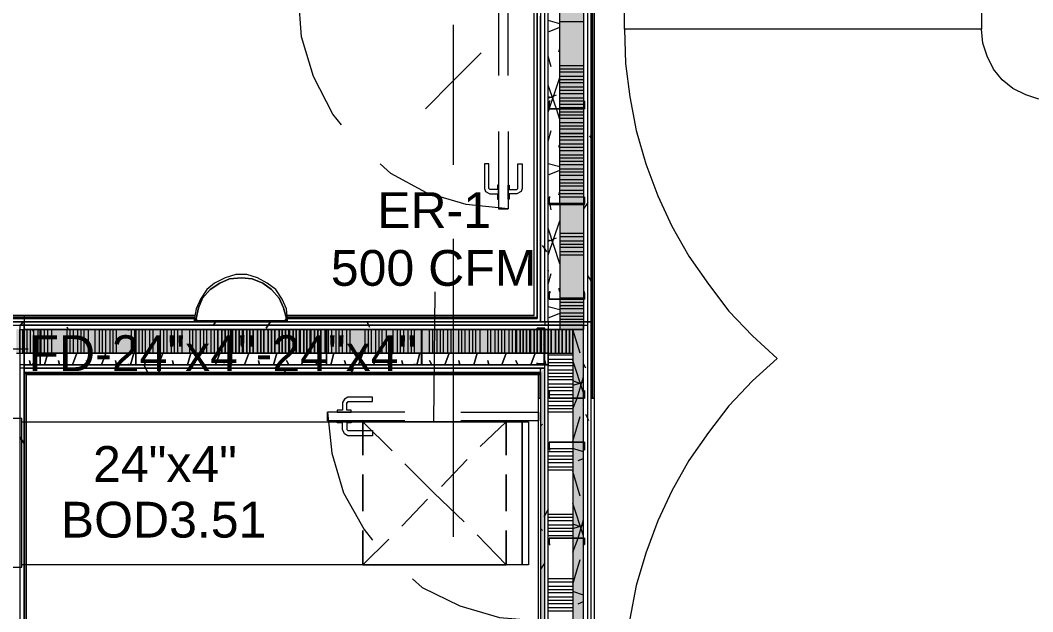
# Model space of a CAD drawing. Header units: metres. Extents: x 98 to 337, y -7 to 53.
# Drawn here: x 115.287 to 119.598, y 27.149 to 29.668 of the extents above; entities that cross this region are included whole.
import ezdxf

# ---------------------------------------------------------------- set-up
doc = ezdxf.new("R2010")
doc.units = ezdxf.units.M
doc.layers.add('HVAC - Ductos', color=5, linetype='Continuous', lineweight=0)
doc.layers.add('PDF_Text', color=7, linetype='Continuous', lineweight=0)
doc.layers.add('PDF_Geometry', color=7, linetype='Continuous', lineweight=0, true_color=0xaaaaaa)
doc.layers.add('PDF_Solid Fills', color=7, linetype='Continuous', lineweight=0, true_color=0xffffff)
doc.styles.add('PDF Helvetica', font='')
doc.styles.get('PDF Helvetica').set_extended_font_data('Helvetica')

msp = doc.modelspace()

# ---------------------------------------------------------------- hatches: boundary and pattern name
at = {"layer": 'PDF_Solid Fills', "lineweight": 0, "transparency": 33554559}
h = msp.add_hatch(color=256, dxfattribs=at)
h.paths.add_polyline_path([(117.6853, 28.8877), (117.6853, 29.9553), (117.5845, 29.9553), (117.5845, 28.8877)])
h.paths.add_polyline_path([(117.6853, 28.8831), (117.5845, 28.8831), (117.5845, 28.3517), (117.6853, 28.3517)])
h = msp.add_hatch(color=256, dxfattribs=at)
h.paths.add_polyline_path([(117.5158, 28.2508), (117.5158, 28.3516), (115.2707, 28.3516), (115.2707, 28.2508), (116.9935, 28.2554), (116.9981, 28.2554)])
h.paths.add_polyline_path([(117.5204, 28.2508), (117.6395, 28.2508), (117.6395, 28.3516), (117.5204, 28.3516)])
h = msp.add_hatch(color=256, dxfattribs=at)
h.paths.add_polyline_path([(117.5158, 28.2508), (117.5158, 28.3516), (115.3029, 28.3516), (115.3029, 28.2508)])
h.paths.add_polyline_path([(117.6395, 28.2508), (117.6395, 28.3516), (117.5204, 28.3516), (117.5204, 28.2508)])
h = msp.add_hatch(color=256, dxfattribs=at)
h.paths.add_polyline_path([(117.6395, 25.8409), (117.6853, 25.8409), (117.6853, 28.3516), (117.6395, 28.3516)])
h.paths.add_polyline_path([(117.6395, 25.5339), (117.6853, 25.5339), (117.6853, 25.8363), (117.6395, 25.8363)])
msp.add_hatch(color=256, dxfattribs=at).paths.add_polyline_path([(117.5067, 28.1776), (117.5158, 28.1867), (117.5021, 28.1867), (117.5021, 25.6164), (117.5204, 25.6164), (117.5204, 28.1821), (117.5158, 28.1821), (117.5067, 28.173)])

# ---------------------------------------------------------------- linework, layer by layer
at = {"layer": 'HVAC - Ductos', "lineweight": 0}
for points in [[(117.8594, 29.6299), (117.8594, 36.7407), (119.3805, 36.7407), (119.3805, 29.6299)], [(115.2937, 27.3391), (115.2937, 27.9713), (115.147, 27.9713), (115.147, 27.3391)], [(117.4242, 27.3483), (115.2937, 27.3483), (115.2937, 27.9576), (117.4242, 27.9576)], [(116.746, 27.9576), (117.3554, 27.9576)], [(116.746, 27.5774), (116.746, 27.7331)], [(117.3554, 27.7331), (117.3554, 27.5774)], [(117.3554, 27.3483), (116.746, 27.3483)]]:
    msp.add_lwpolyline(points, close=True, dxfattribs=at)
for points in [[(119.6234, 29.3321), (119.5684, 29.3504), (119.5134, 29.378), (119.4676, 29.4146), (119.431, 29.4604), (119.4034, 29.5154), (119.3851, 29.5704), (119.3805, 29.6299), (117.8594, 29.6299), (117.864, 29.4833), (117.8823, 29.3413), (117.9098, 29.1992), (117.951, 29.0572), (118.0014, 28.9198), (118.061, 28.7915), (118.1343, 28.6632), (118.2168, 28.5441), (118.3038, 28.4295), (118.4046, 28.3242), (118.51, 28.228), (118.4046, 28.1318), (118.3038, 28.0264), (118.2168, 27.9118), (118.1343, 27.7927), (118.061, 27.6644), (118.0014, 27.5361), (117.951, 27.3987), (117.9098, 27.2612), (117.8823, 27.1192)], [(117.3554, 27.9576), (116.746, 27.9576)], [(116.8698, 27.8339), (116.746, 27.9576), (116.746, 27.8156)], [(116.8927, 27.9576), (116.746, 27.9576)], [(116.9705, 27.9576), (117.1309, 27.9576)], [(117.1309, 27.9576), (116.9705, 27.9576)], [(117.2088, 27.9576), (117.3554, 27.9576), (117.2455, 27.8523)], [(117.2088, 27.9576), (117.3554, 27.9576), (117.2455, 27.8523)], [(117.3554, 27.8156), (117.3554, 27.9576)], [(117.0485, 27.6552), (116.9247, 27.7789)], [(117.1905, 27.7973), (117.0805, 27.6827)], [(117.1905, 27.7973), (117.0805, 27.6827)], [(116.746, 27.7331), (116.746, 27.5774)], [(117.3554, 27.5774), (117.3554, 27.7331)], [(117.0485, 27.6552), (117.1767, 27.5315)], [(117.0209, 27.6278), (116.911, 27.5132)], [(117.0209, 27.6278), (116.911, 27.5132)], [(116.856, 27.4582), (116.746, 27.3483), (116.746, 27.4949)], [(117.2318, 27.4766), (117.3554, 27.3483), (117.3554, 27.4949), (117.3554, 27.3483), (117.2088, 27.3483)], [(116.746, 27.3483), (117.3554, 27.3483)], [(116.746, 27.3483), (116.8927, 27.3483)], [(117.1309, 27.3483), (116.9705, 27.3483)], [(116.9705, 27.3483), (117.1309, 27.3483)]]:
    msp.add_lwpolyline(points, dxfattribs=at)
at = {"layer": 'PDF_Geometry', "lineweight": 0}
for points in [[(119.6967, 35.6045), (117.7174, 35.6045), (116.8331, 35.6045), (108.8472, 35.6045), (108.8472, 35.3846), (116.8331, 35.3846), (117.5021, 35.3846), (117.5021, 34.7477), (117.5021, 33.5381), (115.8985, 33.5381), (115.8985, 33.3182), (115.8985, 29.9873), (115.8985, 29.772), (117.5021, 29.772), (117.5021, 28.3837), (115.3029, 28.3837), (107.2253, 28.3837), (107.2253, 33.2082), (107.0099, 33.2082), (107.0099, 32.8188), (107.0099, 32.7272), (107.0099, 30.7341)], [(117.7036, 28.3837), (117.7036, 29.9736), (117.6853, 29.9736), (117.5021, 29.9736), (116.1, 29.9736), (116.1, 29.9873), (116.1, 33.3182), (116.1, 33.3228), (116.1, 33.3365), (117.5021, 33.3365), (117.6853, 33.3365), (117.7036, 33.3365), (117.7036, 34.7477), (117.7036, 35.3846), (117.7036, 35.5724), (117.7036, 35.5861), (116.8331, 35.5861), (108.8472, 35.5861)], [(117.7174, 29.8865), (117.7174, 28.3837), (117.7174, 29.9873), (117.7036, 29.9873), (117.5021, 29.9873), (117.7036, 29.9873)], [(117.7265, 28.0584), (117.7219, 28.0584), (117.7219, 28.3837), (117.7219, 28.0584), (117.7219, 28.3837), (117.7219, 29.8865), (117.7219, 28.3837), (117.7219, 29.9919), (117.7265, 29.9965), (117.7311, 30.001), (117.7311, 28.3837), (117.7311, 30.001), (117.7219, 30.001), (117.7311, 30.001), (117.7265, 29.9965), (117.7219, 29.9919), (117.7265, 29.9965), (117.7311, 30.001), (117.7219, 30.001), (117.7311, 30.001)], [(117.5845, 28.8877), (117.5845, 29.2909), (117.5845, 29.6987), (117.5845, 29.8544), (117.5341, 29.8544), (117.5204, 29.8544), (117.5021, 29.8544)], [(117.5341, 28.3837), (117.5341, 29.804)], [(115.3029, 28.4112), (116.0313, 28.4112), (115.3029, 28.4112), (113.3327, 28.4112), (115.3029, 28.4112), (115.3029, 28.4067), (115.3029, 28.4021), (115.3029, 28.3975), (109.255, 28.3975), (115.3029, 28.3975), (116.0267, 28.3975), (115.3029, 28.3975), (116.0267, 28.3975), (115.3029, 28.3975), (116.0267, 28.3975), (115.3029, 28.3975), (116.0267, 28.3975), (115.3029, 28.3975), (116.0267, 28.3975), (115.3029, 28.3975), (116.0267, 28.3975), (115.3029, 28.3975), (115.3029, 28.3837), (117.5021, 28.3837), (117.5204, 28.3837), (117.5204, 29.7903)], [(117.4745, 28.4112), (116.4253, 28.4112), (117.4745, 28.4112), (117.4745, 29.7445), (117.4791, 29.7491), (117.4837, 29.7536), (117.4883, 29.7536), (117.4883, 29.7582), (117.4883, 28.3975), (117.4883, 29.7582), (117.5021, 29.772), (117.5021, 28.3837), (117.5021, 29.685)], [(117.4883, 28.3975), (116.4253, 28.3975), (117.4883, 28.3975), (116.4253, 28.3975), (117.4883, 28.3975), (116.4253, 28.3975), (117.4883, 28.3975), (116.4253, 28.3975), (117.4883, 28.3975), (116.4253, 28.3975), (117.4883, 28.3975), (117.4883, 29.7582), (117.5021, 29.772)], [(116.6544, 29.2222), (116.6178, 29.268), (116.5353, 29.4283), (116.4849, 29.5979), (116.4711, 29.772)], [(117.3646, 29.4329), (117.3646, 29.7628), (117.3234, 29.7628), (117.3234, 29.4329)], [(117.5845, 29.6529), (117.5341, 29.6666)], [(117.6853, 29.662), (117.5845, 29.662)], [(117.6853, 29.6987), (117.6853, 29.2909), (117.6853, 28.8877)], [(117.1309, 29.6483), (117.1309, 29.4101), (117.1309, 29.1718)], [(117.5387, 29.6207), (117.5845, 29.6391)], [(117.5799, 29.5337), (117.5845, 29.5475)], [(117.25, 29.5291), (117.1309, 29.4101), (117.0118, 29.2909)], [(117.5479, 29.4696), (117.5341, 29.5154)], [(117.6853, 29.4741), (117.5845, 29.4741)], [(117.6853, 29.4604), (117.5845, 29.4604)], [(117.6853, 29.4467), (117.5845, 29.4467)], [(117.5341, 29.2772), (117.5845, 29.4238)], [(117.6853, 29.4283), (117.5845, 29.4283)], [(117.6853, 29.4146), (117.5845, 29.4146)], [(117.1309, 29.3688), (117.1309, 29.0527)], [(117.5845, 29.2451), (117.5707, 29.2909), (117.5341, 29.3917)], [(117.6853, 29.4009), (117.5845, 29.4009)], [(117.6853, 29.3825), (117.5845, 29.3825)], [(117.6853, 29.3688), (117.5845, 29.3688)], [(117.5341, 29.3367), (117.5707, 29.3504)], [(117.557, 29.3367), (117.5341, 29.3413)], [(117.5387, 29.3138), (117.5387, 29.3184)], [(117.6853, 29.355), (117.5845, 29.355)], [(117.6853, 29.3367), (117.5845, 29.3367)], [(117.6853, 29.323), (117.5845, 29.323)], [(117.6853, 29.3092), (117.5845, 29.3092)], [(117.6853, 29.2954), (117.5845, 29.2954)], [(117.6853, 29.2772), (117.5845, 29.2772)], [(117.6853, 29.2634), (117.5845, 29.2634)], [(117.6853, 29.2496), (117.5845, 29.2496)], [(117.6853, 29.2314), (117.5845, 29.2314)], [(117.3646, 29.1947), (117.3646, 28.8648), (117.1859, 28.8831), (117.0164, 28.9335), (116.8652, 29.016), (116.8194, 29.0572)], [(117.3234, 29.1947), (117.3234, 28.8648), (117.3646, 28.8648)], [(117.5341, 29.1534), (117.5479, 29.1992)], [(117.6853, 29.2176), (117.5845, 29.2176)], [(117.6853, 29.2038), (117.5845, 29.2038)], [(117.6853, 29.1718), (117.5845, 29.1718)], [(117.6853, 29.158), (117.5845, 29.158)], [(117.7174, 29.1672), (117.7128, 29.1763)], [(117.5845, 29.1214), (117.5799, 29.1352)], [(117.6853, 29.1397), (117.5845, 29.1397)], [(117.6853, 29.126), (117.5845, 29.126)], [(117.6853, 29.1122), (117.5845, 29.1122)], [(117.6853, 29.0939), (117.5845, 29.0939)], [(117.6853, 29.0801), (117.5845, 29.0801)], [(117.6853, 29.0664), (117.5845, 29.0664)], [(117.5845, 29.0435), (117.5341, 29.0572)], [(117.5387, 29.0114), (117.5845, 29.0297)], [(117.6853, 29.0527), (117.5845, 29.0527)], [(117.6853, 29.0343), (117.5845, 29.0343)], [(117.6853, 29.0205), (117.5845, 29.0205)], [(117.6853, 29.0069), (117.5845, 29.0069)], [(117.6853, 28.9885), (117.5845, 28.9885)], [(117.6853, 28.9747), (117.5845, 28.9747)], [(117.5799, 28.9243), (117.5845, 28.9381)], [(117.6853, 28.961), (117.5845, 28.961)], [(117.6853, 28.9427), (117.5845, 28.9427)], [(117.5387, 28.8969), (117.5341, 28.906)], [(117.5433, 28.8877), (117.5387, 28.8923)], [(117.6853, 28.9289), (117.5845, 28.9289)], [(117.6853, 28.9152), (117.5845, 28.9152)], [(117.612, 28.8831), (117.612, 28.8877)], [(117.7036, 28.8923), (117.6853, 28.8648)], [(117.5845, 28.8831), (117.5845, 28.4799), (117.5845, 28.3837), (117.5845, 28.3516), (117.5341, 28.3516)], [(117.5479, 28.8603), (117.5433, 28.8831)], [(117.6853, 28.8831), (117.6853, 28.4799), (117.6853, 28.3837), (117.6853, 28.37), (117.6853, 28.3516), (117.6395, 28.3516), (117.6395, 28.2508), (117.6395, 28.0584), (117.6395, 27.8705), (117.6395, 27.4628), (117.6395, 27.0596)], [(117.5341, 28.6678), (117.5845, 28.8144)], [(117.5845, 28.6311), (117.5341, 28.7823)], [(117.6853, 28.7594), (117.5845, 28.7594)], [(117.1309, 28.7365), (117.1309, 27.4674)], [(117.5341, 28.7274), (117.5707, 28.7411)], [(117.5524, 28.7274), (117.5341, 28.7319)], [(117.6853, 28.7456), (117.5845, 28.7456)], [(117.6853, 28.7274), (117.5845, 28.7274)], [(117.6853, 28.7136), (117.5845, 28.7136)], [(117.5295, 28.6816), (117.5204, 28.6953), (117.5112, 28.709)], [(117.6853, 28.6998), (117.5845, 28.6998)], [(117.6853, 28.6816), (117.5845, 28.6816)], [(117.6853, 28.6678), (117.5845, 28.6678)], [(117.5341, 28.6036), (117.5341, 28.5991)], [(117.5341, 28.5441), (117.5479, 28.5899)], [(117.7174, 28.5578), (117.7036, 28.5808), (117.7036, 28.5854)], [(117.5845, 28.512), (117.5799, 28.5257)], [(117.6853, 28.4845), (117.5845, 28.4845)], [(117.6853, 28.4662), (117.5845, 28.4662)], [(117.5845, 28.4341), (117.5341, 28.4479)], [(117.5387, 28.4021), (117.5845, 28.4203)], [(117.6853, 28.4525), (117.5845, 28.4525)], [(117.6853, 28.4387), (117.5845, 28.4387)], [(117.6853, 28.4203), (117.5845, 28.4203)], [(115.3029, 28.4112), (115.3029, 28.4067), (115.3029, 28.4021), (115.3029, 28.3975), (109.255, 28.3975), (115.3029, 28.3975), (109.255, 28.3975), (115.3029, 28.3975), (115.3029, 28.3837), (115.2707, 28.3837), (115.3029, 28.3837), (107.4589, 28.3837), (115.3029, 28.3837), (115.2845, 28.3837), (115.2707, 28.3837), (107.2253, 28.3837)], [(115.3029, 28.3837), (107.2253, 28.3837), (115.3029, 28.3837)], [(115.3029, 28.3975), (109.255, 28.3975)], [(115.3029, 28.3975), (109.255, 28.3975)], [(115.3029, 28.3975), (109.255, 28.3975)], [(115.3029, 28.3975), (109.255, 28.3975)], [(117.5021, 28.3837), (116.4207, 28.3837), (117.5021, 28.3837), (117.5204, 28.3837), (117.5204, 28.37), (117.5021, 28.37), (115.3029, 28.37), (115.3029, 28.3516), (117.5158, 28.3516)], [(116.0359, 28.3837), (115.3029, 28.3837)], [(115.3029, 25.401), (115.3029, 28.3837), (115.3029, 25.401)], [(115.3029, 28.3837), (117.7174, 28.3837), (115.3029, 28.3837)], [(116.0359, 28.3837), (115.3029, 28.3837)], [(115.3029, 25.4148), (116.8056, 25.4148), (117.7036, 25.4148), (117.7036, 25.4331), (117.7036, 25.6164), (117.7036, 28.3516), (117.7036, 28.37)], [(117.5204, 28.3516), (117.6853, 28.3516), (117.6853, 28.37), (115.3029, 28.37)], [(116.0405, 28.3929), (116.0359, 28.3929), (116.0359, 28.3975), (116.0313, 28.3929), (116.0313, 28.3883), (116.0359, 28.3883)], [(116.4207, 28.3975), (116.4162, 28.3929), (116.4116, 28.3883)], [(116.4207, 28.3929), (116.4162, 28.3975)], [(116.4162, 28.3883), (116.4207, 28.3883), (116.4253, 28.3929)], [(116.4253, 28.3975), (117.4883, 28.3975), (116.4253, 28.3975)], [(117.5341, 28.3837), (117.5341, 28.37), (117.5341, 28.3516)], [(117.6853, 28.4067), (117.5845, 28.4067)], [(117.6853, 28.3929), (117.5845, 28.3929)], [(117.7174, 28.173), (117.7174, 28.3837), (117.7174, 28.3516), (117.7174, 28.37), (117.7174, 28.3837), (117.7174, 28.3975), (117.7174, 28.3837)], [(115.2845, 28.2508), (115.2845, 28.3516), (115.3029, 28.3516), (117.5021, 28.3516)], [(115.2983, 28.2508), (115.2983, 28.3516)], [(116.9981, 28.2508), (117.5158, 28.2508), (117.5021, 28.2508), (117.5021, 28.3516), (117.5158, 28.3516), (115.3029, 28.3516), (115.3029, 28.2508), (115.3715, 28.2508), (115.7793, 28.2508), (116.1825, 28.2508), (116.5903, 28.2508), (116.9935, 28.2508), (116.5903, 28.2508), (116.1825, 28.2508), (115.7793, 28.2508), (115.3715, 28.2508), (115.3029, 28.2508), (115.3029, 28.2004), (117.5341, 28.2004), (117.5341, 28.2508), (117.5204, 28.2508), (117.5341, 28.2508), (117.6395, 28.2508), (117.6395, 28.3516)], [(115.3166, 28.2508), (115.3166, 28.3516)], [(115.3303, 28.2508), (115.3303, 28.3516)], [(115.3441, 28.2508), (115.3441, 28.3516)], [(115.3624, 28.2508), (115.3624, 28.3516)], [(115.3761, 28.2508), (115.3761, 28.3516)], [(115.3899, 28.2508), (115.3899, 28.3516)], [(115.4036, 28.2508), (115.4036, 28.3516)], [(115.4219, 28.2508), (115.4219, 28.3516)], [(115.4861, 28.2508), (115.4861, 28.3516)], [(115.4998, 28.2508), (115.4998, 28.3516)], [(115.5136, 28.2508), (115.5136, 28.3516)], [(115.5319, 28.2508), (115.5319, 28.3516)], [(115.5456, 28.2508), (115.5456, 28.3516)], [(115.5594, 28.2508), (115.5594, 28.3516)], [(115.5778, 28.2508), (115.5778, 28.3516)], [(115.6052, 28.2508), (115.6052, 28.3516)], [(115.6236, 28.2508), (115.6236, 28.3516)], [(115.6373, 28.2508), (115.6373, 28.3516)], [(115.651, 28.2508), (115.651, 28.3516)], [(115.6694, 28.2508), (115.6694, 28.3516)], [(115.6831, 28.2508), (115.6831, 28.3516)], [(115.6968, 28.2508), (115.6968, 28.3516)], [(115.761, 28.2508), (115.761, 28.3516)], [(115.7747, 28.2508), (115.7747, 28.3516)], [(115.7931, 28.2508), (115.7931, 28.3516)], [(115.8068, 28.2508), (115.8068, 28.3516)], [(115.8205, 28.2508), (115.8205, 28.3516)], [(115.8389, 28.2508), (115.8389, 28.3516)], [(115.8527, 28.2508), (115.8527, 28.3516)], [(115.8847, 28.2508), (115.8847, 28.3516)], [(115.8985, 28.2508), (115.8985, 28.3516)], [(115.9122, 28.2508), (115.9122, 28.3516)], [(115.9305, 28.2508), (115.9305, 28.3516)], [(115.9443, 28.2508), (115.9443, 28.3516)], [(115.958, 28.2508), (115.958, 28.3516)], [(115.9763, 28.2508), (115.9763, 28.3516)], [(116.0084, 28.2508), (116.0084, 28.3516)], [(116.0221, 28.2508), (116.0221, 28.3516)], [(116.0359, 28.2508), (116.0359, 28.3516)], [(116.0542, 28.2508), (116.0542, 28.3516)], [(116.068, 28.2508), (116.068, 28.3516)], [(116.0817, 28.2508), (116.0817, 28.3516)], [(116.1, 28.2508), (116.1, 28.3516)], [(116.1138, 28.2508), (116.1138, 28.3516)], [(116.1825, 28.3425), (116.1871, 28.3425)], [(116.1871, 28.2508), (116.1871, 28.3516)], [(116.1916, 28.2508), (116.1916, 28.3516)], [(116.2329, 28.2508), (116.2329, 28.3516)], [(116.2375, 28.2508), (116.2375, 28.3516)], [(116.2787, 28.2508), (116.2787, 28.3516)], [(116.4025, 28.2508), (116.4025, 28.3516)], [(116.4299, 28.2508), (116.4299, 28.3516)], [(116.4345, 28.2508), (116.4345, 28.3516)], [(116.4757, 28.2508), (116.4757, 28.3516)], [(116.4803, 28.2508), (116.4803, 28.3516)], [(116.5215, 28.2508), (116.5215, 28.3516)], [(116.5261, 28.2508), (116.5261, 28.3516)], [(116.5719, 28.3516), (116.5765, 28.3516)], [(116.5857, 28.2508), (116.5857, 28.3516)], [(116.5994, 28.2508), (116.5994, 28.3516)], [(116.6132, 28.2508), (116.6132, 28.3516)], [(116.6315, 28.2508), (116.6315, 28.3516)], [(116.6453, 28.2508), (116.6453, 28.3516)], [(116.659, 28.2508), (116.659, 28.3516)], [(116.6774, 28.2508), (116.6774, 28.3516)], [(116.6911, 28.2508), (116.6911, 28.3516)], [(116.7552, 28.2508), (116.7552, 28.3516)], [(116.769, 28.2508), (116.769, 28.3516)], [(116.7827, 28.2508), (116.7827, 28.3516)], [(116.801, 28.2508), (116.801, 28.3516)], [(116.8148, 28.2508), (116.8148, 28.3516)], [(116.8285, 28.2508), (116.8285, 28.3516)], [(116.8468, 28.2508), (116.8468, 28.3516)], [(116.8743, 28.2508), (116.8743, 28.3516)], [(116.8927, 28.2508), (116.8927, 28.3516)], [(116.9064, 28.2508), (116.9064, 28.3516)], [(116.9202, 28.2508), (116.9202, 28.3516)], [(116.9385, 28.2508), (116.9385, 28.3516)], [(116.9523, 28.2508), (116.9523, 28.3516)], [(116.966, 28.2508), (116.966, 28.3516)], [(117.0301, 28.2508), (117.0301, 28.3516)], [(117.0439, 28.2508), (117.0439, 28.3516)], [(117.0622, 28.2508), (117.0622, 28.3516)], [(117.0759, 28.2508), (117.0759, 28.3516)], [(117.0897, 28.2508), (117.0897, 28.3516)], [(117.108, 28.2508), (117.108, 28.3516)], [(117.1217, 28.2508), (117.1217, 28.3516)], [(117.1538, 28.2508), (117.1538, 28.3516)], [(117.1676, 28.2508), (117.1676, 28.3516)], [(117.1813, 28.2508), (117.1813, 28.3516)], [(117.1996, 28.2508), (117.1996, 28.3516)], [(117.2134, 28.2508), (117.2134, 28.3516)], [(117.2272, 28.2508), (117.2272, 28.3516)], [(117.2455, 28.2508), (117.2455, 28.3516)], [(117.2775, 28.2508), (117.2775, 28.3516)], [(117.2913, 28.2508), (117.2913, 28.3516)], [(117.3096, 28.2508), (117.3096, 28.3516)], [(117.3234, 28.2508), (117.3234, 28.3516)], [(117.3371, 28.2508), (117.3371, 28.3516)], [(117.3508, 28.2508), (117.3508, 28.3516)], [(117.3692, 28.2508), (117.3692, 28.3516)], [(117.3829, 28.2508), (117.3829, 28.3516)], [(117.3966, 28.2508), (117.3966, 28.3516)], [(117.4012, 28.2508), (117.4012, 28.3516)], [(117.4562, 28.2508), (117.4562, 28.3516)], [(117.4608, 28.2508), (117.4608, 28.3516)], [(117.5067, 28.2508), (117.5067, 28.3516)], [(117.5204, 28.2508), (117.6395, 28.2508), (117.6395, 28.3516), (117.5204, 28.3516), (117.5341, 28.3516)], [(117.5479, 28.2508), (117.5479, 28.3516)], [(117.6715, 28.2508), (117.6395, 28.3516)], [(117.6853, 25.8409), (117.6853, 26.2441), (117.6853, 26.7481), (117.6853, 27.0596), (117.6853, 27.4628), (117.6853, 27.8705), (117.6853, 28.0584), (117.6853, 28.3516)], [(117.7174, 25.6164), (117.7174, 28.3516)], [(117.5158, 28.2875), (117.5204, 28.2921)], [(115.2707, 28.2508), (115.3029, 28.2508), (115.3715, 28.2508), (115.7793, 28.2508), (116.1825, 28.2508), (116.5903, 28.2508), (116.9935, 28.2508)], [(117.5341, 25.6164), (117.5341, 28.2004), (117.5341, 28.2508), (117.5341, 28.2004), (117.5204, 28.2004), (117.5021, 28.2004), (115.3029, 28.2004), (115.2845, 28.2004)], [(116.9935, 28.2692), (116.9981, 28.2692)], [(117.5021, 28.2508), (116.9981, 28.2508), (117.5158, 28.2508)], [(117.6395, 28.2417), (117.5341, 28.2417)], [(117.6395, 28.2234), (117.5341, 28.2234)], [(117.6395, 28.2096), (117.5341, 28.2096)], [(117.6945, 28.1867), (117.6853, 28.205)], [(117.4929, 28.0584), (117.4929, 28.1592), (117.4929, 28.0584), (117.4929, 28.1592), (115.312, 28.1592), (117.4929, 28.1592), (117.4975, 28.1592), (117.5021, 28.1638), (117.5021, 28.1684), (115.3029, 28.1684), (117.5021, 28.1684), (115.3029, 28.1684), (115.3029, 28.1867), (115.3029, 28.1684), (115.3029, 28.1958), (115.3029, 28.1684), (117.5021, 28.1684), (117.5021, 25.6164)], [(117.5021, 28.1638), (115.3029, 28.1638), (117.5021, 28.1638), (117.5021, 28.0584), (117.5021, 28.1684), (117.5021, 28.1638), (117.4975, 28.1592), (117.4929, 28.1592), (115.312, 28.1592), (117.4929, 28.1592), (117.4975, 28.1592), (117.5021, 28.1638), (117.5021, 28.1684)], [(115.3029, 25.6164), (115.3029, 28.1684), (115.3029, 25.6164)], [(115.3029, 25.6164), (115.3029, 28.1684), (115.3029, 25.6164)], [(115.3029, 28.1684), (115.3029, 25.6164)], [(117.5021, 28.1684), (115.3029, 28.1684)], [(115.3029, 28.1684), (117.5021, 28.1684), (115.3029, 28.1684)], [(117.4975, 28.0584), (117.5021, 28.0584), (117.5021, 28.1684), (117.5021, 28.0584)], [(117.6395, 28.1958), (117.5341, 28.1958)], [(117.6395, 28.1776), (117.5341, 28.1776)], [(117.6395, 28.1638), (117.5341, 28.1638)], [(117.6395, 28.15), (117.5341, 28.15)], [(117.6395, 28.1363), (117.5341, 28.1363)], [(117.6395, 28.118), (117.5341, 28.118)], [(117.6395, 28.1042), (117.5341, 28.1042)], [(117.6395, 28.0905), (117.5387, 28.0905), (117.5341, 28.0905)], [(117.6395, 28.0722), (117.5387, 28.0722), (117.5341, 28.0722)], [(117.6395, 28.0584), (117.5341, 28.0584)], [(117.6395, 28.0447), (117.5341, 28.0447)], [(117.6395, 28.0264), (117.5341, 28.0264)], [(116.9247, 27.9989), (116.5949, 27.9989), (116.6132, 27.8247), (116.6636, 27.6552), (116.7506, 27.4994), (116.7873, 27.4536)], [(116.9247, 27.9622), (116.5949, 27.9622), (116.5949, 27.9989)], [(117.163, 27.9989), (117.4929, 27.9989), (117.4929, 27.9622), (117.163, 27.9622)], [(117.6395, 28.0126), (117.5341, 28.0126)], [(117.6395, 27.9989), (117.5341, 27.9989)], [(117.6395, 27.8431), (117.5387, 27.8431), (117.5341, 27.8431)], [(117.6395, 27.8293), (117.5341, 27.8293)], [(117.6395, 27.811), (117.5341, 27.811)], [(117.6395, 27.7973), (117.5341, 27.7973)], [(117.6395, 27.7835), (117.5341, 27.7835)], [(117.6395, 27.7652), (117.5341, 27.7652)], [(117.6395, 27.7515), (117.5341, 27.7515)], [(117.6395, 27.5636), (117.5341, 27.5636)], [(117.6395, 27.5498), (117.5341, 27.5498)], [(117.6395, 27.5361), (117.5341, 27.5361)], [(117.6395, 27.5178), (117.5341, 27.5178)], [(117.6395, 27.504), (117.5341, 27.504)], [(117.6395, 27.4903), (117.5341, 27.4903)], [(117.6395, 27.472), (117.5341, 27.472)], [(116.9569, 27.2887), (116.9981, 27.252), (117.1584, 27.1741), (117.328, 27.1238), (117.5021, 27.11)], [(117.6395, 27.2887), (117.5341, 27.2887)], [(117.6395, 27.2749), (117.5341, 27.2749)], [(117.6395, 27.2566), (117.5341, 27.2566)], [(117.6395, 27.2429), (117.5341, 27.2429)], [(117.6395, 27.2291), (117.5341, 27.2291)], [(117.6395, 27.2108), (117.5341, 27.2108)], [(117.6395, 27.1971), (117.5341, 27.1971)], [(117.6395, 27.1833), (117.5341, 27.1833)], [(117.6395, 27.165), (117.5341, 27.165)], [(117.6395, 27.1512), (117.5341, 27.1512)]]:
    msp.add_lwpolyline(points, dxfattribs=at)
for points in [[(119.6967, 25.5064), (119.4905, 25.5064), (117.7174, 25.5064), (117.7174, 25.6164), (117.7174, 28.3837), (117.7174, 29.9873), (117.5021, 29.9873), (116.1138, 29.9873), (116.1138, 33.3182), (117.5021, 33.3182), (117.7174, 33.3182), (117.7174, 34.7477), (117.7174, 35.3846), (117.7174, 35.4945), (119.6967, 35.4945), (119.6967, 35.3846), (119.6967, 25.6164)], [(117.4883, 29.7582), (117.4883, 28.3975)], [(117.4883, 29.7582), (117.4883, 28.4021)], [(117.5387, 29.323), (117.5387, 29.2909), (117.6899, 29.2909), (117.6899, 29.323), (117.6853, 29.323), (117.6899, 29.323), (117.6899, 29.2909), (117.5387, 29.2909), (117.5387, 29.323), (117.5433, 29.323)], [(117.5845, 29.1855), (117.6853, 29.1855)], [(117.2821, 28.9519), (117.2821, 29.0572), (117.2638, 29.0572), (117.2638, 28.9519), (117.2684, 28.9381), (117.2867, 28.9289), (117.3188, 28.9289), (117.3188, 28.906), (117.3234, 28.906), (117.3234, 28.9656), (117.3188, 28.9656), (117.3188, 28.9473), (117.2867, 28.9473)], [(117.4058, 28.9519), (117.4058, 29.0572), (117.4242, 29.0572), (117.4242, 28.9519), (117.4196, 28.9381), (117.4012, 28.9289), (117.3692, 28.9289), (117.3692, 28.906), (117.3646, 28.906), (117.3646, 28.9656), (117.3692, 28.9656), (117.3692, 28.9473), (117.4012, 28.9473)], [(117.5387, 28.9152), (117.5387, 28.8877), (117.5387, 28.8831), (117.6899, 28.8831), (117.6899, 28.8877), (117.6899, 28.9152), (117.6853, 28.9152), (117.6899, 28.9152), (117.6899, 28.8877), (117.5387, 28.8877), (117.5387, 28.9152), (117.5433, 28.9152)], [(116.0267, 28.3929), (116.0267, 28.3883), (116.0313, 28.3837), (116.0359, 28.3837), (116.4207, 28.3837), (116.4253, 28.3837), (116.4253, 28.3883), (116.4253, 28.3929), (116.4207, 28.4387), (116.4025, 28.4799), (116.3749, 28.5211), (116.3383, 28.5487), (116.297, 28.5716), (116.2512, 28.5854), (116.2054, 28.5854), (116.1596, 28.5716), (116.1138, 28.5487), (116.0817, 28.5211), (116.0542, 28.4799), (116.0359, 28.4387)], [(116.0359, 28.3975), (116.0451, 28.4433), (116.0634, 28.4845), (116.0955, 28.5211), (116.1367, 28.5487), (116.1779, 28.567), (116.2283, 28.5716), (116.2742, 28.567), (116.32, 28.5487), (116.3566, 28.5211), (116.3887, 28.4845), (116.4071, 28.4433), (116.4207, 28.3975), (116.4162, 28.3929), (116.4162, 28.3883), (116.4116, 28.3883), (116.0405, 28.3883), (116.0359, 28.3883), (116.0359, 28.3929)], [(116.0405, 28.3883), (116.4116, 28.3883), (116.4162, 28.3883), (116.4162, 28.3929), (116.4207, 28.3975), (116.4071, 28.4433), (116.3887, 28.4845), (116.3566, 28.5211), (116.32, 28.5487), (116.2742, 28.567), (116.2283, 28.5716), (116.1779, 28.567), (116.1367, 28.5487), (116.0955, 28.5211), (116.0634, 28.4845), (116.0451, 28.4433), (116.0359, 28.3975), (116.0359, 28.3929), (116.0359, 28.3883)], [(117.5387, 28.512), (117.5387, 28.4799), (117.6899, 28.4799), (117.6899, 28.512), (117.6853, 28.512), (117.6853, 28.5074), (117.6899, 28.5074), (117.6899, 28.4799), (117.5387, 28.4799), (117.5387, 28.5074), (117.5433, 28.5074), (117.5433, 28.512)], [(107.2253, 28.3837), (107.2253, 28.37), (115.3029, 28.37), (115.3029, 28.3837)], [(115.3029, 28.4021), (116.0267, 28.4021), (115.3029, 28.4021), (109.255, 28.4021)], [(115.3029, 28.3975), (109.255, 28.3975)], [(115.2707, 28.3837), (115.3029, 28.3837)], [(115.2845, 28.37), (115.2845, 25.4148), (115.3029, 25.4148), (115.3029, 28.37)], [(115.2891, 28.37), (115.2983, 28.3837)], [(115.3029, 28.3562), (115.3029, 28.3837)], [(115.3029, 28.3837), (115.3029, 28.37), (117.7036, 28.37), (117.7036, 28.3837)], [(116.1092, 28.37), (116.1184, 28.3837)], [(116.3337, 28.3562), (116.3429, 28.37), (116.352, 28.3837), (116.3429, 28.37)], [(116.4253, 28.4021), (117.4883, 28.4021)], [(116.769, 28.37), (116.7736, 28.3608), (116.769, 28.37), (116.7644, 28.3837)], [(117.7174, 28.3837), (117.7174, 28.3975)], [(117.7311, 28.3837), (117.7311, 28.0584)], [(115.3395, 28.2004), (115.3715, 28.2004), (115.3715, 28.3516), (115.3395, 28.3516), (115.3395, 28.3471), (115.3441, 28.3471), (115.3441, 28.3516), (115.3715, 28.3516), (115.3715, 28.2004), (115.3441, 28.2004), (115.3441, 28.205), (115.3395, 28.205)], [(115.4861, 28.3608), (115.4907, 28.3516)], [(115.7472, 28.2004), (115.7793, 28.2004), (115.7793, 28.3516), (115.7472, 28.3516), (115.7472, 28.3471), (115.7472, 28.3516), (115.7793, 28.3516), (115.7793, 28.2004), (115.7472, 28.2004), (115.7472, 28.205)], [(116.1276, 28.3516), (116.1276, 28.2508)], [(116.1458, 28.3516), (116.1458, 28.2508)], [(116.155, 28.2004), (116.1825, 28.2004), (116.1871, 28.2004), (116.1871, 28.3516), (116.1825, 28.3516), (116.155, 28.3516), (116.155, 28.3471), (116.155, 28.3516), (116.1825, 28.3516), (116.1825, 28.2004), (116.155, 28.2004), (116.155, 28.205)], [(116.1596, 28.3516), (116.1596, 28.2508)], [(116.1734, 28.3516), (116.1734, 28.2508)], [(116.2054, 28.3516), (116.2054, 28.2508)], [(116.2192, 28.3516), (116.2192, 28.2508)], [(116.2512, 28.3516), (116.2512, 28.2508)], [(116.265, 28.3516), (116.265, 28.2508)], [(116.2787, 28.3516), (116.2787, 28.2508)], [(116.297, 28.3516), (116.297, 28.2508)], [(116.3108, 28.3516), (116.3108, 28.2508)], [(116.3245, 28.3516), (116.3245, 28.2508)], [(116.3429, 28.3516), (116.3429, 28.2508)], [(116.3566, 28.3516), (116.3566, 28.2508)], [(116.3704, 28.3516), (116.3704, 28.2508)], [(116.3887, 28.3516), (116.3887, 28.2508)], [(116.4025, 28.3516), (116.4025, 28.2508)], [(116.4162, 28.3516), (116.4162, 28.2508)], [(116.4483, 28.3516), (116.4483, 28.2508)], [(116.462, 28.3516), (116.462, 28.2508)], [(116.4941, 28.3516), (116.4941, 28.2508)], [(116.5078, 28.3516), (116.5078, 28.2508)], [(116.5399, 28.3516), (116.5399, 28.2508)], [(116.5536, 28.3516), (116.5536, 28.2508)], [(116.5582, 28.3471), (116.5582, 28.3516)], [(116.5903, 28.3516), (116.5903, 28.2004), (116.5582, 28.2004), (116.5582, 28.205), (116.5582, 28.2004), (116.5903, 28.2004), (116.5903, 28.3516), (116.5582, 28.3516)], [(116.5674, 28.3516), (116.5674, 28.2508)], [(116.966, 28.2004), (116.9935, 28.2004), (116.9981, 28.2004), (116.9981, 28.3516), (116.9935, 28.3516), (116.966, 28.3516), (116.966, 28.3471), (116.966, 28.3516), (116.9935, 28.3516), (116.9935, 28.2004), (116.966, 28.2004), (116.966, 28.205)], [(117.415, 28.3516), (117.415, 28.2508)], [(117.4287, 28.3516), (117.4287, 28.2508)], [(117.4425, 28.3516), (117.4425, 28.2508)], [(117.4745, 28.3516), (117.4745, 28.2508)], [(117.4883, 28.205), (117.5158, 28.205), (117.5204, 28.205), (117.5204, 28.3562), (117.5158, 28.3562), (117.4883, 28.3562), (117.4883, 28.3516), (117.4883, 28.3562), (117.5158, 28.3562), (117.5158, 28.205), (117.4883, 28.205), (117.4883, 28.2096)], [(117.4883, 28.3516), (117.4883, 28.2508)], [(117.5204, 28.3516), (117.5204, 28.2508)], [(117.5341, 28.3516), (117.5341, 28.2508)], [(117.5479, 28.3516), (117.5479, 28.2508)], [(117.5662, 28.3516), (117.5662, 28.2508)], [(117.5799, 28.3516), (117.5799, 28.2508)], [(117.5937, 28.3516), (117.5937, 28.2508)], [(117.612, 28.3516), (117.612, 28.2508)], [(117.6257, 28.3516), (117.6257, 28.2508)], [(115.4036, 28.2508), (115.3899, 28.2004)], [(115.5273, 28.2508), (115.509, 28.2004)], [(115.651, 28.2508), (115.6327, 28.2004)], [(115.7198, 28.2508), (115.7243, 28.2508)], [(115.7702, 28.2508), (115.7564, 28.2004)], [(115.8939, 28.2508), (115.8755, 28.2004)], [(116.013, 28.2508), (115.9993, 28.2004)], [(116.1367, 28.2508), (116.1184, 28.2004)], [(116.2604, 28.2508), (116.2421, 28.2004)], [(116.3795, 28.2508), (116.3658, 28.2004)], [(116.5033, 28.2508), (116.4849, 28.2004)], [(116.6223, 28.2508), (116.6086, 28.2004)], [(116.746, 28.2508), (116.7277, 28.2004)], [(116.8698, 28.2508), (116.8514, 28.2004)], [(116.9889, 28.2508), (116.9751, 28.2004)], [(117.1126, 28.2508), (117.0943, 28.2004)], [(117.2318, 28.2508), (117.218, 28.2004)], [(117.3554, 28.2508), (117.3371, 28.2004)], [(117.4791, 28.2508), (117.4608, 28.2004)], [(115.3029, 28.2004), (115.3029, 28.1867), (117.5204, 28.1867), (117.5204, 28.2004)], [(115.3257, 28.2188), (115.3303, 28.2004)], [(115.4494, 28.2188), (115.454, 28.2004)], [(115.5686, 28.2188), (115.5778, 28.2004)], [(115.6923, 28.2188), (115.6968, 28.2004)], [(115.8114, 28.2188), (115.8205, 28.2004)], [(115.9351, 28.2188), (115.9397, 28.2004)], [(116.0084, 28.1913), (116.013, 28.2004)], [(116.0588, 28.2188), (116.0634, 28.2004)], [(116.1779, 28.2188), (116.1825, 28.205)], [(116.3016, 28.2188), (116.3062, 28.2004)], [(116.4207, 28.2188), (116.4299, 28.2004)], [(116.5445, 28.2188), (116.5491, 28.2004)], [(116.6682, 28.2188), (116.6728, 28.2004)], [(116.7873, 28.2188), (116.7964, 28.2004)], [(116.911, 28.2188), (116.9156, 28.2004)], [(117.0301, 28.2188), (117.0393, 28.2004)], [(117.1538, 28.2188), (117.1584, 28.2004)], [(117.2775, 28.2188), (117.2821, 28.2004)], [(117.3966, 28.2188), (117.4058, 28.2004)], [(117.5204, 28.2188), (117.5249, 28.2004)], [(117.5204, 28.1867), (117.5021, 28.1867), (115.3029, 28.1867), (115.2845, 28.1867), (115.2845, 28.1684), (115.2845, 25.6164), (115.2845, 25.5981), (115.3029, 25.5981), (115.3029, 25.6164), (115.3029, 25.5889), (115.3029, 25.6164), (115.3029, 25.5981), (116.8056, 25.5981), (117.5204, 25.5981), (117.5204, 25.6164)], [(115.3029, 28.1867), (115.3029, 28.1684), (117.5021, 28.1684), (117.5021, 28.1867)], [(115.3029, 28.1684), (117.5021, 28.1684), (117.5021, 25.6164), (116.8056, 25.6164), (115.3029, 25.6164)], [(115.3029, 25.6164), (115.3029, 28.1684)], [(117.3508, 28.1684), (115.3074, 28.1684)], [(115.312, 25.6255), (115.312, 28.1592)], [(115.312, 25.6255), (115.312, 28.1592)], [(115.816, 28.1958), (115.8205, 28.1867), (115.8297, 28.1684), (115.8205, 28.1867)], [(115.8755, 28.1684), (115.8847, 28.1821)], [(116.4071, 28.1867), (116.4162, 28.1684)], [(116.6956, 28.1684), (116.7048, 28.1821)], [(115.3029, 28.0905), (115.3029, 25.653)], [(117.5387, 28.0905), (117.5387, 28.063), (117.5387, 28.0584), (117.6899, 28.0584), (117.6899, 28.063), (117.6899, 28.0905), (117.6853, 28.0905), (117.6899, 28.0905), (117.6899, 28.063), (117.6899, 28.0584), (117.5387, 28.0584), (117.5387, 28.063), (117.5387, 28.0905), (117.5433, 28.0905)], [(116.682, 28.0401), (116.682, 28.0447), (116.7873, 28.0447), (116.7873, 28.063), (116.682, 28.063), (116.6682, 28.0538), (116.659, 28.0401), (116.659, 28.008), (116.6361, 28.008), (116.6361, 27.9989), (116.6956, 27.9989), (116.6956, 28.008), (116.6774, 28.008), (116.6774, 28.0401)], [(117.4929, 27.0596), (117.4929, 28.0584), (117.5021, 28.0584), (117.5021, 27.0596)], [(117.7174, 27.0596), (117.7174, 28.0584), (117.7311, 28.0584), (117.7311, 27.0596)], [(115.3029, 27.9805), (115.3029, 27.3253)], [(116.682, 27.9209), (116.7873, 27.9209), (116.7873, 27.8981), (116.682, 27.8981), (116.6682, 27.9072), (116.659, 27.9255), (116.659, 27.953), (116.6361, 27.953), (116.6361, 27.9622), (116.6956, 27.9622), (116.6956, 27.953), (116.6774, 27.953), (116.6774, 27.9255)], [(117.5387, 27.8705), (117.6899, 27.8705), (117.6899, 27.8385), (117.6853, 27.8385), (117.6899, 27.8385), (117.6899, 27.8705), (117.5387, 27.8705), (117.5387, 27.8385)], [(117.5433, 27.8385), (117.5387, 27.8385)], [(117.5387, 27.4628), (117.6899, 27.4628), (117.6899, 27.4353), (117.6853, 27.4353), (117.6899, 27.4353), (117.6899, 27.4628), (117.5387, 27.4628), (117.5387, 27.4353)], [(117.5433, 27.4353), (117.5387, 27.4353)]]:
    msp.add_lwpolyline(points, close=True, dxfattribs=at)
at = {"layer": 'PDF_Geometry', "color": 7, "lineweight": 0}
for points in [[(117.0485, 27.9576), (117.0531, 28.512)], [(115.2158, 27.9576), (115.2158, 28.2692), (115.3211, 28.2692)], [(116.746, 27.9576), (116.746, 27.8156), (116.746, 27.9576), (116.8927, 27.9576)], [(116.856, 27.4582), (116.746, 27.3483), (116.746, 27.4949), (116.746, 27.3483), (116.8927, 27.3483)]]:
    msp.add_lwpolyline(points, dxfattribs=at)
at = {"layer": 'PDF_Geometry', "color": 254, "lineweight": 0, "true_color": 0xdddddd}
for points in [[(117.6853, 28.0813), (117.6395, 28.2188)], [(117.6395, 28.0126), (117.6578, 28.0584), (117.6853, 28.15)], [(117.6761, 28.118), (117.6395, 28.1318)], [(117.6395, 28.1134), (117.6853, 28.1272)], [(117.6395, 27.8751), (117.6715, 27.9805)], [(117.6853, 27.8293), (117.6441, 27.8431)], [(117.6624, 27.7927), (117.6853, 27.8018)], [(117.6715, 27.6415), (117.6395, 27.7469)], [(117.6853, 27.472), (117.6395, 27.6094)], [(117.6395, 27.4032), (117.6624, 27.4628), (117.6853, 27.5407)], [(117.6761, 27.5086), (117.6395, 27.5224)], [(117.6395, 27.504), (117.6853, 27.5178)], [(117.6395, 27.2658), (117.6715, 27.3711)], [(117.6853, 27.22), (117.6441, 27.2337)], [(117.6624, 27.1833), (117.6853, 27.1925)]]:
    msp.add_lwpolyline(points, dxfattribs=at)
at = {"layer": 'PDF_Geometry', "color": 254, "lineweight": 0, "true_color": 0xeaeaea}
for points in [[(117.7082, 27.9622), (117.7036, 27.9713), (117.6945, 27.9897)], [(117.5112, 27.9485), (117.5021, 27.9393)], [(117.5341, 27.5865), (117.5204, 27.559), (117.5158, 27.5544)], [(117.5112, 27.4949), (117.5021, 27.504)], [(117.5204, 27.3574), (117.5021, 27.3299)]]:
    msp.add_lwpolyline(points, dxfattribs=at)
at = {"layer": 'PDF_Geometry', "color": 7, "lineweight": 0}
for points in [[(117.3554, 27.9576), (117.3554, 27.8156)], [(117.4242, 27.3483), (117.4242, 27.9576), (117.4516, 27.9576), (117.4516, 27.3483)]]:
    msp.add_lwpolyline(points, close=True, dxfattribs=at)
at = {"layer": 'PDF_Geometry', "color": 254, "lineweight": 0, "true_color": 0xeaeaea}
msp.add_lwpolyline([(115.2845, 27.8935), (115.3029, 27.866)], close=True, dxfattribs=at)
at = {"layer": 'PDF_Geometry', "color": 254, "lineweight": 0, "true_color": 0xd2d2d2}
msp.add_lwpolyline([(117.5983, 27.8705), (117.6029, 27.8705)], dxfattribs=at)
at = {"layer": 'PDF_Geometry', "color": 8, "lineweight": 0, "true_color": 0x808080}
msp.add_lwpolyline([(117.2088, 27.3483), (117.3554, 27.3483), (117.3554, 27.4949)], dxfattribs=at)

# ---------------------------------------------------------------- texts
at = {"layer": 'PDF_Text', "lineweight": 0, "attachment_point": 4, "style": 'PDF Helvetica'}
for s, insert, char_height in [('ER-1', (116.8063, 28.8596), 0.15242), ('500 CFM', (116.6093, 28.6122), 0.15242), ('FD-24"x4"-24"x4"', (115.3218, 28.2502), 0.152415), ('24"x4"', (115.5967, 27.7783), 0.15242), ('BOD3.51', (115.4593, 27.54), 0.15242)]:
    msp.add_mtext(s, dxfattribs=dict(at, insert=insert, char_height=char_height))

doc.saveas('drawing.dxf')
